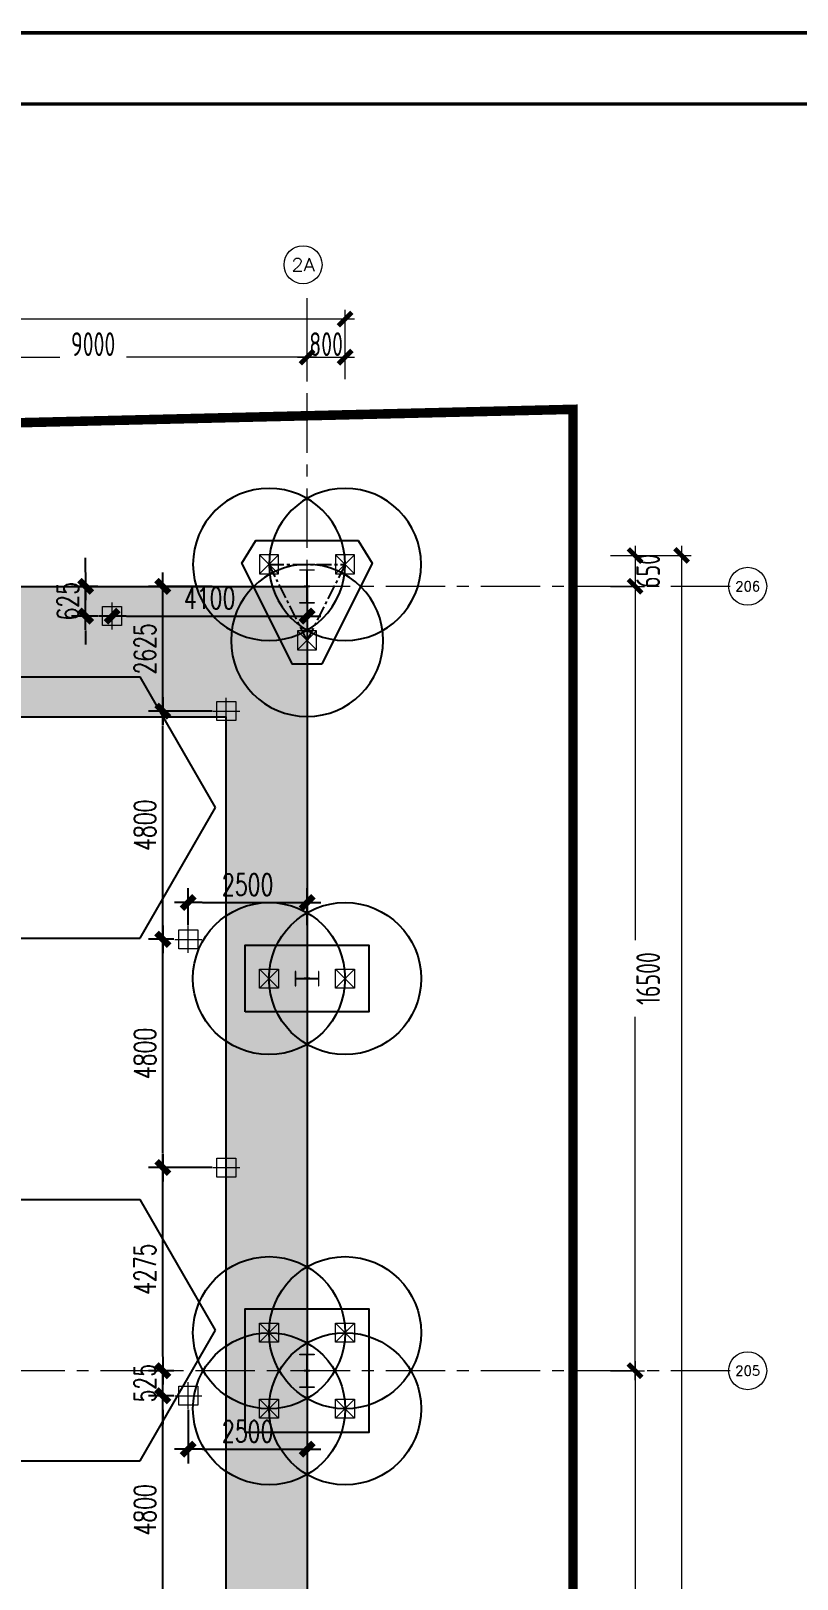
# Model space of a CAD drawing. Extents: x -1201378 to 2367219, y -619313 to 244905.
# Drawn here: x -389566 to -373451, y -2480 to 30085 of the extents above; entities that cross this region are included whole.
import ezdxf
from ezdxf.enums import TextEntityAlignment as Align

# ---------------------------------------------------------------- set-up
doc = ezdxf.new("R2010")
doc.units = 0
doc.header["$LTSCALE"] = 1000
doc.linetypes.add('CENTER', pattern=[2, 1.25, -0.25, 0.25, -0.25])
doc.linetypes.add('DASH', pattern=[0.35, 0.25, -0.1])
doc.layers.get('0').update_dxf_attribs({"linetype": 'CONTINUOUS'})
doc.layers.get('Defpoints').update_dxf_attribs({"linetype": 'CONTINUOUS'})
for name, color, linetype in [('0-cxFrame', 155, 'CONTINUOUS'), ('Hatch-一般填充', 252, 'CONTINUOUS'), ('S-DIMZ', 115, 'CONTINUOUS'), ('S-DOTE1', 140, 'CENTER'), ('S-HATCH1-W', 252, 'CONTINUOUS'), ('S-SGJ', 21, 'CONTINUOUS')]:
    doc.layers.add(name, color=color, linetype=linetype)
for name, color, linetype, lineweight in [('0-cxText', 131, 'CONTINUOUS', 25), ('S-axis', 111, 'CONTINUOUS', 0), ('S-col', 2, 'CONTINUOUS', 0), ('S-dim', 81, 'CONTINUOUS', 0), ('S-dote', 5, 'CENTER', 0), ('S-zhuang', 1, 'CONTINUOUS', 0)]:
    doc.layers.add(name, color=color, linetype=linetype, lineweight=lineweight)
doc.styles.add('_TCH_AXIS', font='COMPLEX', dxfattribs={"bigfont": 'GBCBIG'})
doc.styles.add('cx_tuming', font='simhei.ttf')
doc.styles.add('cx_tuqian1', font='')
doc.styles.add('SS1', font='tj-romans1.shx', dxfattribs={"width": 0.7, "bigfont": 'tj-hztxt1.shx'})
doc.styles.add('TSSD_Dimension', font='tssdeng.shx', dxfattribs={"width": 0.7, "bigfont": 'hztxt.shx'})
doc.styles.add('黑体', font='simhei.ttf', dxfattribs={"width": 0.8})
doc.styles.get('cx_tuqian1').set_extended_font_data('SimSun')
doc.dimstyles.new('S-150-ARCHI', dxfattribs={"dimscale": 150, "dimtxt": 3, "dimasz": 2, "dimexe": 2, "dimexo": 2, "dimgap": 1, "dimtad": 1, "dimdec": 0, "dimzin": 0, "dimdsep": 46, "dimtxsty": 'SS1', "dimblk1": 'TT', "dimblk2": 'TT', "dimsah": 1, "dimcen": 1, "dimclrd": 256, "dimclre": 256, "dimclrt": 256, "dimadec": 0, "dimazin": 0, "dimtfac": 1, "dimtdec": 0, "dimtix": 1, "dimtmove": 2, "dimatfit": 0, "dimldrblk": 'TT', "dimfxl": 2, "dimtolj": 1, "dimtzin": 0, "dimarcsym": 0})
doc.dimstyles.new('TSSD_200_200', dxfattribs={"dimtxt": 500, "dimasz": 200, "dimexe": 200, "dimexo": 500, "dimgap": 200, "dimtad": 1, "dimdec": 0, "dimzin": 0, "dimdsep": 46, "dimtxsty": 'TSSD_Dimension', "dimblk": 'ARCHTICK', "dimcen": 0, "dimdle": 200, "dimclrt": 7, "dimadec": 0, "dimazin": 0, "dimtfac": 1, "dimtdec": 0, "dimtix": 1, "dimtmove": 2, "dimatfit": 3, "dimfxl": 1, "dimtolj": 1, "dimtzin": 0, "dimarcsym": 0})

# ---------------------------------------------------------------- blocks, each defined once
blk = doc.blocks.new('_ArchTick')
at = {"color": 0, "linetype": 'ByBlock', "const_width": 0.5}
blk.add_lwpolyline([(-0.71, -0.71), (0.71, 0.71)], dxfattribs=at)
blk = doc.blocks.new('*D85')
at = {"layer": 'Defpoints', "color": 0, "transparency": 16777216}
for p in [(-77874, -180948), (-77874, -181598), (-76858, -181598)]:
    blk.add_point(p, dxfattribs=at)
at = {"layer": 'S-axis', "color": 0, "lineweight": -2, "transparency": 16777216}
for p, q in [((-77374, -180948), (-76658, -180948)), ((-76858, -180748), (-76858, -181798)), ((-77374, -181598), (-76658, -181598))]:
    blk.add_line(p, q, dxfattribs=at)
at = {"layer": 'S-axis', "color": 0, "lineweight": -2, "transparency": 16777216, "xscale": 200, "yscale": 200, "zscale": 200}
for p, rotation in [((-76858, -180948), 90), ((-76858, -181598), 270)]:
    blk.add_blockref('_ArchTick', p, dxfattribs=dict(at, rotation=rotation))
at = {"layer": 'S-axis', "color": 7, "transparency": 16777216, "insert": (-76583, -181273), "char_height": 500, "attachment_point": 5, "rotation": 90, "style": 'TSSD_Dimension'}
blk.add_mtext('\\A1;650', dxfattribs=at)
blk = doc.blocks.new('*D86')
at = {"layer": 'Defpoints', "color": 0, "transparency": 16777216}
for p in [(-77874, -181598), (-77874, -198098), (-76858, -198098)]:
    blk.add_point(p, dxfattribs=at)
at = {"layer": 'S-axis', "color": 0, "lineweight": -2, "transparency": 16777216}
for p, q in [((-77374, -181598), (-76658, -181598)), ((-76858, -181398), (-76858, -189042)), ((-76858, -198298), (-76858, -190654)), ((-77374, -198098), (-76658, -198098))]:
    blk.add_line(p, q, dxfattribs=at)
at = {"layer": 'S-axis', "color": 0, "lineweight": -2, "transparency": 16777216, "xscale": 200, "yscale": 200, "zscale": 200}
for p, rotation in [((-76858, -181598), 90), ((-76858, -198098), 270)]:
    blk.add_blockref('_ArchTick', p, dxfattribs=dict(at, rotation=rotation))
at = {"layer": 'S-axis', "color": 7, "transparency": 16777216, "insert": (-76583, -189848), "char_height": 500, "attachment_point": 5, "rotation": 90, "style": 'TSSD_Dimension'}
blk.add_mtext('\\A1;16500', dxfattribs=at)
blk = doc.blocks.new('*D87')
at = {"layer": 'Defpoints', "color": 0, "transparency": 16777216}
for p in [(-77874, -198098), (-77874, -214598), (-76858, -214598)]:
    blk.add_point(p, dxfattribs=at)
at = {"layer": 'S-axis', "color": 0, "lineweight": -2, "transparency": 16777216}
for p, q in [((-76858, -197898), (-76858, -205542)), ((-77374, -198098), (-76658, -198098)), ((-76858, -214798), (-76858, -207154)), ((-77374, -214598), (-76658, -214598))]:
    blk.add_line(p, q, dxfattribs=at)
at = {"layer": 'S-axis', "color": 0, "lineweight": -2, "transparency": 16777216, "xscale": 200, "yscale": 200, "zscale": 200}
for p, rotation in [((-76858, -198098), 90), ((-76858, -214598), 270)]:
    blk.add_blockref('_ArchTick', p, dxfattribs=dict(at, rotation=rotation))
at = {"layer": 'S-axis', "color": 7, "transparency": 16777216, "insert": (-76583, -206348), "char_height": 500, "attachment_point": 5, "rotation": 90, "style": 'TSSD_Dimension'}
blk.add_mtext('\\A1;16500', dxfattribs=at)
blk = doc.blocks.new('*D110')
at = {"layer": 'Defpoints', "color": 0, "transparency": 16777216}
for p in [(-83758, -176778), (-92758, -177738), (-83758, -177738)]:
    blk.add_point(p, dxfattribs=at)
at = {"layer": 'S-axis', "color": 0, "lineweight": -2, "transparency": 16777216}
for p, q in [((-92958, -176778), (-88957, -176778)), ((-92758, -177238), (-92758, -176578)), ((-83558, -176778), (-87560, -176778)), ((-83758, -177238), (-83758, -176578))]:
    blk.add_line(p, q, dxfattribs=at)
at = {"layer": 'S-axis', "color": 0, "lineweight": -2, "transparency": 16777216, "xscale": 200, "yscale": 200, "zscale": 200, "rotation": 180}
blk.add_blockref('_ArchTick', (-92758, -176778), dxfattribs=at)
at = {"layer": 'S-axis', "color": 0, "lineweight": -2, "transparency": 16777216, "xscale": 200, "yscale": 200, "zscale": 200}
blk.add_blockref('_ArchTick', (-83758, -176778), dxfattribs=at)
at = {"layer": 'S-axis', "color": 7, "transparency": 16777216, "insert": (-88258, -176503), "char_height": 500, "attachment_point": 5, "style": 'TSSD_Dimension'}
blk.add_mtext('\\A1;9000', dxfattribs=at)
blk = doc.blocks.new('*D111')
at = {"layer": 'Defpoints', "color": 0, "transparency": 16777216}
for p in [(-82958, -176778), (-83758, -177738), (-82958, -177738)]:
    blk.add_point(p, dxfattribs=at)
at = {"layer": 'S-axis', "color": 0, "lineweight": -2, "transparency": 16777216}
for p, q in [((-83958, -176778), (-82758, -176778)), ((-83758, -177238), (-83758, -176578)), ((-82958, -177238), (-82958, -176578))]:
    blk.add_line(p, q, dxfattribs=at)
at = {"layer": 'S-axis', "color": 0, "lineweight": -2, "transparency": 16777216, "xscale": 200, "yscale": 200, "zscale": 200, "rotation": 180}
blk.add_blockref('_ArchTick', (-83758, -176778), dxfattribs=at)
at = {"layer": 'S-axis', "color": 0, "lineweight": -2, "transparency": 16777216, "xscale": 200, "yscale": 200, "zscale": 200}
blk.add_blockref('_ArchTick', (-82958, -176778), dxfattribs=at)
at = {"layer": 'S-axis', "color": 7, "transparency": 16777216, "insert": (-83358, -176503), "char_height": 500, "attachment_point": 5, "style": 'TSSD_Dimension'}
blk.add_mtext('\\A1;800', dxfattribs=at)
blk = doc.blocks.new('*D112')
at = {"layer": 'Defpoints', "color": 0, "transparency": 16777216}
for p in [(-82958, -175978), (-240958, -177638), (-82958, -177638)]:
    blk.add_point(p, dxfattribs=at)
at = {"layer": 'S-axis', "color": 0, "lineweight": -2, "transparency": 16777216}
for p, q in [((-240958, -177138), (-240958, -175778)), ((-82958, -177138), (-82958, -175778)), ((-241158, -175978), (-162899, -175978)), ((-82758, -175978), (-161018, -175978))]:
    blk.add_line(p, q, dxfattribs=at)
at = {"layer": 'S-axis', "color": 0, "lineweight": -2, "transparency": 16777216, "xscale": 200, "yscale": 200, "zscale": 200, "rotation": 180}
blk.add_blockref('_ArchTick', (-240958, -175978), dxfattribs=at)
at = {"layer": 'S-axis', "color": 0, "lineweight": -2, "transparency": 16777216, "xscale": 200, "yscale": 200, "zscale": 200}
blk.add_blockref('_ArchTick', (-82958, -175978), dxfattribs=at)
at = {"layer": 'S-axis', "color": 7, "transparency": 16777216, "insert": (-161958, -175703), "char_height": 500, "attachment_point": 5, "style": 'TSSD_Dimension'}
blk.add_mtext('\\A1;158000', dxfattribs=at)
blk = doc.blocks.new('*D113')
at = {"layer": 'Defpoints', "color": 0, "transparency": 16777216}
for p in [(-77774, -180948), (-77774, -264748), (-75879, -264748)]:
    blk.add_point(p, dxfattribs=at)
at = {"layer": 'S-axis', "color": 0, "lineweight": -2, "transparency": 16777216}
for p, q in [((-77274, -180948), (-75679, -180948)), ((-75879, -180748), (-75879, -222015)), ((-75879, -264948), (-75879, -223681)), ((-77274, -264748), (-75679, -264748))]:
    blk.add_line(p, q, dxfattribs=at)
at = {"layer": 'S-axis', "color": 0, "lineweight": -2, "transparency": 16777216, "xscale": 200, "yscale": 200, "zscale": 200}
for p, rotation in [((-75879, -180948), 90), ((-75879, -264748), 270)]:
    blk.add_blockref('_ArchTick', p, dxfattribs=dict(at, rotation=rotation))
at = {"layer": 'S-axis', "color": 7, "transparency": 16777216, "insert": (-75604, -222848), "char_height": 500, "attachment_point": 5, "rotation": 90, "style": 'TSSD_Dimension'}
blk.add_mtext('\\A1;83800', dxfattribs=at)
blk = doc.blocks.new('nt66')
at = {"layer": 'S-col'}
blk.add_lwpolyline([(-195790, 766820), (-195490, 766820), (-195490, 766808), (-195636, 766808), (-195636, 766132), (-195490, 766132), (-195490, 766120), (-195790, 766120), (-195790, 766132), (-195644, 766132), (-195644, 766808), (-195790, 766808)], close=True, dxfattribs=at)
blk = doc.blocks.new('33333')
for p in [(66786, -43900), (66786, -60400)]:
    blk.add_blockref('nt66', p)
blk = doc.blocks.new('TK22.A0 L(Dragon)')
at = {"layer": '0-cxFrame', "color": 7, "const_width": 0.5}
blk.add_lwpolyline([(0, 0), (-1486, 0), (-1486, 841), (0, 841)], close=True, dxfattribs=at)
at = {"layer": '0-cxFrame', "const_width": 0.5}
blk.add_lwpolyline([(-80, 10), (-1466, 10), (-1466, 831), (-80, 831)], close=True, dxfattribs=at)
at = {"style": '黑体', "flags": 4}
blk.add_attdef('图幅', text='', height=3.3, dxfattribs=at).set_placement((-40, 3), align=Align.RIGHT)
at = {"layer": '0-cxText', "flags": 4}
for tag, height, style, p in [('建设单位', 3.5, 'cx_tuming', (-45, 240)), ('项目名称', 3.5, 'cx_tuming', (-45, 210)), ('子项名称', 3.5, 'cx_tuming', (-45, 180)), ('工程编号', 3.3, 'cx_tuqian1', (-35, 165)), ('图名1', 3.5, 'cx_tuming', (-45, 87)), ('图名2', 3.5, 'cx_tuming', (-45, 79)), ('图名3', 3.5, 'cx_tuming', (-45, 71)), ('出图日期', 3.3, 'cx_tuqian1', (-39, 60)), ('专业', 3.3, 'cx_tuqian1', (-55, 52)), ('图号', 3.3, 'cx_tuqian1', (-55, 44)), ('版次', 3.3, 'cx_tuqian1', (-20, 44))]:
    blk.add_attdef(tag, text='', height=height, dxfattribs=dict(at, style=style)).set_placement(p, align=Align.MIDDLE)
at = {"layer": 'Defpoints', "color": 6, "flags": 4}
for tag, height, style, p in [('tufu', 3.3, '黑体', (-12, 12)), ('dwfname', 4, 'cx_tuqian1', (-80, 3))]:
    blk.add_attdef(tag, text='', height=height, dxfattribs=dict(at, style=style)).set_placement(p, align=Align.RIGHT)
blk = doc.blocks.new('地坪桩')
at = {"layer": 'S-zhuang'}
for p, q in [((174146, 162514), (174146, 163080)), ((173863, 162797), (174429, 162797))]:
    blk.add_line(p, q, dxfattribs=at)
blk.add_lwpolyline([(173946, 162597), (173946, 162997), (174346, 162997), (174346, 162597)], close=True, dxfattribs=at)
blk = doc.blocks.new('S-ZHUANG-400')
at = {"layer": 'S-zhuang'}
for p, q in [((200, -200), (-200, 200)), ((-200, -200), (200, 200))]:
    blk.add_line(p, q, dxfattribs=at)
blk.add_lwpolyline([(-200, 200), (200, 200), (200, -200), (-200, -200)], close=True, dxfattribs=at)
blk = doc.blocks.new('CT4')
at = {"layer": 'Defpoints'}
for centre in [(-100831, -168442), (-99231, -168442), (-100831, -170042), (-99231, -170042)]:
    blk.add_circle(centre, 1600, dxfattribs=at)
at = {"layer": 'S-DOTE1', "ltscale": 0.25}
for p, q in [((-99971, -169242), (-100091, -169242)), ((-100031, -169182), (-100031, -169302))]:
    blk.add_line(p, q, dxfattribs=at)
at = {"layer": 'S-HATCH1-W'}
blk.add_lwpolyline([(-101331, -170542), (-101331, -167942), (-98731, -167942), (-98731, -170542)], close=True, dxfattribs=at)
at = {"layer": 'S-zhuang', "rotation": 90.00000000000001}
for p in [(-100831, -168442), (-99231, -168442), (-100831, -170042), (-99231, -170042)]:
    blk.add_blockref('S-ZHUANG-400', p, dxfattribs=at)
blk = doc.blocks.new('CT3')
at = {"layer": 'Defpoints'}
for centre in [(-101758, -256416), (-102558, -258016), (-100958, -258016)]:
    blk.add_circle(centre, 1600, dxfattribs=at)
at = {"layer": 'S-DOTE1', "ltscale": 0.25}
for p, q in [((-101698, -257554), (-101818, -257554)), ((-101758, -257494), (-101758, -257614))]:
    blk.add_line(p, q, dxfattribs=at)
at = {"layer": 'S-DOTE1', "linetype": 'CENTER', "ltscale": 0.25}
blk.add_lwpolyline([(-100958, -258016), (-101758, -256416), (-102558, -258016)], close=True, dxfattribs=at)
at = {"layer": 'S-HATCH1-W'}
blk.add_lwpolyline([(-101449, -255916), (-102067, -255916), (-103130, -258042), (-102837, -258516), (-100680, -258516), (-100387, -258042)], close=True, dxfattribs=at)
at = {"layer": 'S-zhuang', "rotation": 90.00000000000001}
for p in [(-101758, -256416), (-102558, -258016), (-100958, -258016)]:
    blk.add_blockref('S-ZHUANG-400', p, dxfattribs=at)
blk = doc.blocks.new('CT2')
at = {"layer": 'Defpoints'}
for centre in [(-193625, -186366), (-193625, -187966)]:
    blk.add_circle(centre, 1600, dxfattribs=at)
at = {"layer": 'S-DOTE1', "ltscale": 0.25}
for p, q in [((-193565, -187166), (-193685, -187166)), ((-193625, -187226), (-193625, -187106))]:
    blk.add_line(p, q, dxfattribs=at)
at = {"layer": 'S-HATCH1-W'}
blk.add_lwpolyline([(-194325, -185866), (-192925, -185866), (-192925, -188466), (-194325, -188466)], close=True, dxfattribs=at)
at = {"layer": 'S-zhuang'}
for p in [(-193625, -186366), (-193625, -187966)]:
    blk.add_blockref('S-ZHUANG-400', p, dxfattribs=at)
blk = doc.blocks.new('2#主楼桩')
at = {"layer": 'S-zhuang', "xscale": -1, "rotation": 180}
blk.add_blockref('CT3', (-882000, -239152), dxfattribs=at)
at = {"layer": 'S-zhuang', "rotation": 90}
blk.add_blockref('CT2', (-1170925, 203777), dxfattribs=at)
at = {"layer": 'S-zhuang'}
blk.add_blockref('CT4', (-883727, 171144), dxfattribs=at)
blk = doc.blocks.new('TT')
blk.add_line((-0.97, 0), (0.97, 0))
at = {"const_width": 0.45}
blk.add_lwpolyline([(-0.44, -0.44), (0.44, 0.44)], dxfattribs=at)
blk = doc.blocks.new('*D3110')
at = {"layer": 'Defpoints', "color": 0, "transparency": 16777216}
for p in [(-386793, 1377), (-386258, 1377), (-385458, -3423)]:
    blk.add_point(p, dxfattribs=at)
at = {"layer": 'S-DIMZ', "lineweight": -2, "transparency": 16777216}
for p, q in [((-386558, 1377), (-387093, 1377)), ((-386793, -3123), (-386793, 1077)), ((-385758, -3423), (-387093, -3423))]:
    blk.add_line(p, q, dxfattribs=at)
at = {"layer": 'S-DIMZ', "lineweight": -2, "transparency": 16777216, "xscale": 300, "yscale": 300, "zscale": 300}
for p, rotation in [((-386793, 1377), 90), ((-386793, -3423), 270)]:
    blk.add_blockref('TT', p, dxfattribs=dict(at, rotation=rotation))
at = {"layer": 'S-DIMZ', "transparency": 16777216, "insert": (-387168, -1023), "char_height": 450, "attachment_point": 5, "rotation": 90, "style": 'SS1'}
blk.add_mtext('\\A1;4800', dxfattribs=at)
blk = doc.blocks.new('*D3111')
at = {"layer": 'Defpoints', "color": 0, "transparency": 16777216}
for p in [(-386793, 1902), (-386258, 1902), (-386258, 1377)]:
    blk.add_point(p, dxfattribs=at)
at = {"layer": 'S-DIMZ', "lineweight": -2, "transparency": 16777216}
for p, q in [((-386793, 2202), (-386793, 2502)), ((-386558, 1902), (-387093, 1902)), ((-386793, 1377), (-386793, 1902)), ((-386558, 1377), (-387093, 1377)), ((-386793, 1077), (-386793, 777))]:
    blk.add_line(p, q, dxfattribs=at)
at = {"layer": 'S-DIMZ', "lineweight": -2, "transparency": 16777216, "xscale": 300, "yscale": 300, "zscale": 300}
for p, rotation in [((-386793, 1902), 270), ((-386793, 1377), 90)]:
    blk.add_blockref('TT', p, dxfattribs=dict(at, rotation=rotation))
at = {"layer": 'S-DIMZ', "transparency": 16777216, "insert": (-387168, 1639), "char_height": 450, "attachment_point": 5, "rotation": 90, "style": 'SS1'}
blk.add_mtext('\\A1;525', dxfattribs=at)
blk = doc.blocks.new('*D3112')
at = {"layer": 'Defpoints', "color": 0, "transparency": 16777216}
for p in [(-386793, 6177), (-385458, 6177), (-386258, 1902)]:
    blk.add_point(p, dxfattribs=at)
at = {"layer": 'S-DIMZ', "lineweight": -2, "transparency": 16777216}
for p, q in [((-385758, 6177), (-387093, 6177)), ((-386793, 2202), (-386793, 5877)), ((-386558, 1902), (-387093, 1902))]:
    blk.add_line(p, q, dxfattribs=at)
at = {"layer": 'S-DIMZ', "lineweight": -2, "transparency": 16777216, "xscale": 300, "yscale": 300, "zscale": 300}
for p, rotation in [((-386793, 6177), 90), ((-386793, 1902), 270)]:
    blk.add_blockref('TT', p, dxfattribs=dict(at, rotation=rotation))
at = {"layer": 'S-DIMZ', "transparency": 16777216, "insert": (-387168, 4039), "char_height": 450, "attachment_point": 5, "rotation": 90, "style": 'SS1'}
blk.add_mtext('\\A1;4275', dxfattribs=at)
blk = doc.blocks.new('*D3113')
at = {"layer": 'Defpoints', "color": 0, "transparency": 16777216}
for p in [(-386793, 10977), (-386258, 10977), (-385458, 6177)]:
    blk.add_point(p, dxfattribs=at)
at = {"layer": 'S-DIMZ', "lineweight": -2, "transparency": 16777216}
for p, q in [((-386558, 10977), (-387093, 10977)), ((-386793, 6477), (-386793, 10677)), ((-385758, 6177), (-387093, 6177))]:
    blk.add_line(p, q, dxfattribs=at)
at = {"layer": 'S-DIMZ', "lineweight": -2, "transparency": 16777216, "xscale": 300, "yscale": 300, "zscale": 300}
for p, rotation in [((-386793, 10977), 90), ((-386793, 6177), 270)]:
    blk.add_blockref('TT', p, dxfattribs=dict(at, rotation=rotation))
at = {"layer": 'S-DIMZ', "transparency": 16777216, "insert": (-387168, 8577), "char_height": 450, "attachment_point": 5, "rotation": 90, "style": 'SS1'}
blk.add_mtext('\\A1;4800', dxfattribs=at)
blk = doc.blocks.new('*D3114')
at = {"layer": 'Defpoints', "color": 0, "transparency": 16777216}
for p in [(-386793, 15777), (-385458, 15777), (-386258, 10977)]:
    blk.add_point(p, dxfattribs=at)
at = {"layer": 'S-DIMZ', "lineweight": -2, "transparency": 16777216}
for p, q in [((-385758, 15777), (-387093, 15777)), ((-386793, 11277), (-386793, 15477)), ((-386558, 10977), (-387093, 10977))]:
    blk.add_line(p, q, dxfattribs=at)
at = {"layer": 'S-DIMZ', "lineweight": -2, "transparency": 16777216, "xscale": 300, "yscale": 300, "zscale": 300}
for p, rotation in [((-386793, 15777), 90), ((-386793, 10977), 270)]:
    blk.add_blockref('TT', p, dxfattribs=dict(at, rotation=rotation))
at = {"layer": 'S-DIMZ', "transparency": 16777216, "insert": (-387168, 13377), "char_height": 450, "attachment_point": 5, "rotation": 90, "style": 'SS1'}
blk.add_mtext('\\A1;4800', dxfattribs=at)
blk = doc.blocks.new('*D3115')
at = {"layer": 'Defpoints', "color": 0, "transparency": 16777216}
for p in [(-386793, 18402), (-385458, 18402), (-385458, 15777)]:
    blk.add_point(p, dxfattribs=at)
at = {"layer": 'S-DIMZ', "lineweight": -2, "transparency": 16777216}
for p, q in [((-385758, 18402), (-387093, 18402)), ((-386793, 16077), (-386793, 18102)), ((-385758, 15777), (-387093, 15777))]:
    blk.add_line(p, q, dxfattribs=at)
at = {"layer": 'S-DIMZ', "lineweight": -2, "transparency": 16777216, "xscale": 300, "yscale": 300, "zscale": 300}
for p, rotation in [((-386793, 18402), 90), ((-386793, 15777), 270)]:
    blk.add_blockref('TT', p, dxfattribs=dict(at, rotation=rotation))
at = {"layer": 'S-DIMZ', "transparency": 16777216, "insert": (-387168, 17089), "char_height": 450, "attachment_point": 5, "rotation": 90, "style": 'SS1'}
blk.add_mtext('\\A1;2625', dxfattribs=at)
blk = doc.blocks.new('*D3120')
at = {"layer": 'Defpoints', "color": 0, "transparency": 16777216}
for p in [(-386258, 1377), (-383758, 1316), (-383758, 252)]:
    blk.add_point(p, dxfattribs=at)
at = {"layer": 'S-DIMZ', "lineweight": -2, "transparency": 16777216}
for p, q in [((-386258, 1077), (-386258, -48)), ((-383758, 1016), (-383758, -48)), ((-385958, 252), (-384058, 252))]:
    blk.add_line(p, q, dxfattribs=at)
at = {"layer": 'S-DIMZ', "lineweight": -2, "transparency": 16777216, "xscale": 300, "yscale": 300, "zscale": 300, "rotation": 180}
blk.add_blockref('TT', (-386258, 252), dxfattribs=at)
at = {"layer": 'S-DIMZ', "lineweight": -2, "transparency": 16777216, "xscale": 300, "yscale": 300, "zscale": 300}
blk.add_blockref('TT', (-383758, 252), dxfattribs=at)
at = {"layer": 'S-DIMZ', "transparency": 16777216, "insert": (-385008, 627), "char_height": 450, "attachment_point": 5, "style": 'SS1'}
blk.add_mtext('\\A1;2500', dxfattribs=at)
blk = doc.blocks.new('*D3121')
at = {"layer": 'Defpoints', "color": 0, "transparency": 16777216}
for p in [(-383758, 11752), (-386258, 10977), (-383758, 10977)]:
    blk.add_point(p, dxfattribs=at)
at = {"layer": 'S-DIMZ', "lineweight": -2, "transparency": 16777216}
for p, q in [((-386258, 11277), (-386258, 12052)), ((-383758, 11277), (-383758, 12052)), ((-385958, 11752), (-384058, 11752))]:
    blk.add_line(p, q, dxfattribs=at)
at = {"layer": 'S-DIMZ', "lineweight": -2, "transparency": 16777216, "xscale": 300, "yscale": 300, "zscale": 300, "rotation": 180}
blk.add_blockref('TT', (-386258, 11752), dxfattribs=at)
at = {"layer": 'S-DIMZ', "lineweight": -2, "transparency": 16777216, "xscale": 300, "yscale": 300, "zscale": 300}
blk.add_blockref('TT', (-383758, 11752), dxfattribs=at)
at = {"layer": 'S-DIMZ', "transparency": 16777216, "insert": (-385008, 12127), "char_height": 450, "attachment_point": 5, "style": 'SS1'}
blk.add_mtext('\\A1;2500', dxfattribs=at)
blk = doc.blocks.new('*D3502')
at = {"layer": 'Defpoints', "color": 0, "transparency": 16777216}
for p in [(-388417, 18402), (-387858, 18402), (-387858, 17777)]:
    blk.add_point(p, dxfattribs=at)
at = {"layer": 'S-DIMZ', "lineweight": -2, "transparency": 16777216}
for p, q in [((-388417, 18702), (-388417, 19002)), ((-388158, 18402), (-388717, 18402)), ((-388417, 17777), (-388417, 18402)), ((-388158, 17777), (-388717, 17777)), ((-388417, 17477), (-388417, 17177))]:
    blk.add_line(p, q, dxfattribs=at)
at = {"layer": 'S-DIMZ', "lineweight": -2, "transparency": 16777216, "xscale": 300, "yscale": 300, "zscale": 300}
for p, rotation in [((-388417, 18402), 270), ((-388417, 17777), 90)]:
    blk.add_blockref('TT', p, dxfattribs=dict(at, rotation=rotation))
at = {"layer": 'S-DIMZ', "transparency": 16777216, "insert": (-388792, 18089), "char_height": 450, "attachment_point": 5, "rotation": 90, "style": 'SS1'}
blk.add_mtext('\\A1;625', dxfattribs=at)
blk = doc.blocks.new('*D3503')
at = {"layer": 'Defpoints', "color": 0, "transparency": 16777216}
for p in [(-387858, 17777), (-383758, 17777), (-383758, 17777)]:
    blk.add_point(p, dxfattribs=at)
at = {"layer": 'S-DIMZ', "lineweight": -2, "transparency": 16777216}
blk.add_line((-387558, 17777), (-384058, 17777), dxfattribs=at)
at = {"layer": 'S-DIMZ', "lineweight": -2, "transparency": 16777216, "xscale": 300, "yscale": 300, "zscale": 300, "rotation": 180}
blk.add_blockref('TT', (-387858, 17777), dxfattribs=at)
at = {"layer": 'S-DIMZ', "lineweight": -2, "transparency": 16777216, "xscale": 300, "yscale": 300, "zscale": 300}
blk.add_blockref('TT', (-383758, 17777), dxfattribs=at)
at = {"layer": 'S-DIMZ', "transparency": 16777216, "insert": (-385808, 18152), "char_height": 450, "attachment_point": 5, "style": 'SS1'}
blk.add_mtext('\\A1;4100', dxfattribs=at)
blk = doc.blocks.new('2#轴网')
at = {"layer": 'S-axis'}
for centre in [(-83843.4, -174832), (-74489.2, -181597), (-74489.2, -198097)]:
    blk.add_circle(centre, 400, dxfattribs=at)
at = {"layer": 'S-dote'}
for p, q in [((-83758.5, -270787), (-83758.5, -175298.2)), ((-74854.3, -181598.2), (-251154.3, -181598.2)), ((-74854.3, -198098.2), (-251154.3, -198098.2))]:
    blk.add_line(p, q, dxfattribs=at)
at = {"layer": 'S-axis', "style": '_TCH_AXIS'}
for s, height, p, p2 in [('2A', 270.86, (-84088.4, -174967.5), (-83598.3, -174967.5)), ('206', 202.97, (-74750.1, -181698.5), (-74228.2, -181698.5)), ('205', 202.97, (-74750.1, -198198.5), (-74228.2, -198198.5))]:
    blk.add_text(s, height=height, dxfattribs=at).set_placement(p, p2, align=Align.FIT)
at = {"layer": 'S-axis'}
for base, p1, p2, angle, picture, middle in [((-82958.5, -175978.2), (-240958.5, -177638.2), (-82958.5, -177638.2), 0, '*D112', (-161958.5, -175703.2)), ((-83758.5, -176778.2), (-92758.5, -177738.2), (-83758.5, -177738.2), 0, '*D110', (-88258.5, -176503.2)), ((-82958.5, -176778.2), (-83758.5, -177738.2), (-82958.5, -177738.2), 0, '*D111', (-83358.5, -176503.2)), ((-76858.5, -181598.2), (-77874.3, -180948.2), (-77874.3, -181598.2), 270, '*D85', (-76583.5, -181273.2)), ((-75878.8, -264748.2), (-77774.3, -180948.2), (-77774.3, -264748.2), 270, '*D113', (-75603.8, -222848.2)), ((-76858.5, -198098.2), (-77874.3, -181598.2), (-77874.3, -198098.2), 270, '*D86', (-76583.5, -189848.2)), ((-76858.5, -214598.2), (-77874.3, -198098.2), (-77874.3, -214598.2), 270, '*D87', (-76583.5, -206348.2))]:
    dim = blk.add_linear_dim(base=base, p1=p1, p2=p2, angle=angle, dimstyle='TSSD_200_200', dxfattribs=at)
    dim.commit()
    dim.dimension.update_dxf_attribs({"geometry": picture, "text_midpoint": middle, "dimtype": 161})

msp = doc.modelspace()

# ---------------------------------------------------------------- hatches: boundary and pattern name
at = {"layer": 'Hatch-一般填充'}
h = msp.add_hatch(dxfattribs=at)
h.set_pattern_fill('HEX', color=256, scale=1000)
h.set_pattern_definition([(0, (-600000, 0), (0, 5499.26), [3175, -6350]), (120, (-600000, 0), (-4762.5, -2749.63), [3175, -6350]), (60, (-596825, 0), (-4762.5, 2749.63), [3175, -6350])])
h.paths.add_polyline_path([(-410758.5, 18401.8), (-410758.5, -64098.2), (-383758.5, -64098.2), (-383758.5, 18401.8)])
at = {"layer": 'S-SGJ'}
h = msp.add_hatch(dxfattribs=at)
h.set_pattern_fill('ANSI36', color=251, scale=50)
h.paths.add_polyline_path([(-509758.5, -64098.2), (-540058.5, -64098.2), (-540058.5, -47598.2), (-521421, 10151.8), (-518758.5, 10151.8), (-518758.5, 18401.8), (-383758.5, 18401.8), (-383758.5, -64098.2), (-385458.5, -64098.2), (-385458.5, 15651.8), (-410758.5, 15651.8), (-491458.5, 15651.8), (-499858.5, 15901.8), (-509758.5, 16251.8), (-509758.5, 17478.1), (-517158.5, 17478.1), (-517158.5, 15176.8), (-516958.5, 10376.8), (-521558.5, 5576.8), (-521858.5, 776.8), (-524958.5, -4023.2), (-526758.5, -8823.2), (-526758.5, -12123.2), (-529758.5, -18423.2), (-529958.5, -23246.8), (-531558.5, -28023.2), (-534958.5, -33423.2), (-538558.5, -44423.2), (-539358.5, -47598.2), (-539358.5, -63623.2), (-509758.5, -63623.2), (-509758.5, -63623.2)])

# ---------------------------------------------------------------- linework, layer by layer
at = {"layer": 'S-col'}
msp.add_lwpolyline([(-383508.5, 10001.8), (-383508.5, 10301.8), (-383520.5, 10301.8), (-383520.5, 10155.8), (-383996.5, 10155.8), (-383996.5, 10301.8), (-384008.5, 10301.8), (-384008.5, 10001.8), (-383996.5, 10001.8), (-383996.5, 10147.8), (-383520.5, 10147.8), (-383520.5, 10001.8)], close=True, dxfattribs=at)
at = {"layer": 'S-dim'}
msp.add_lwpolyline([(-410758.5, 18401.8), (-410758.5, -64098.2), (-383758.5, -64098.2), (-383758.5, 18401.8), (-410758.5, 18401.8)], dxfattribs=at)
at = {"layer": 'S-SGJ', "linetype": 'DASH', "ltscale": 10, "const_width": 200}
msp.add_lwpolyline([(-455758.5, 20249.3), (-455758.5, -21751), (-428758.5, -21751), (-428758.5, -40102.3), (-392758.5, -40102.3), (-392762.5, -64221), (-378163.8, -64221), (-378163.8, 22125.8), (-455758.5, 20249.3)], dxfattribs=at)
at = {"layer": 'S-SGJ'}
msp.add_lwpolyline([(-518758.5, 18401.8), (-383758.5, 18401.8), (-383758.5, -64098.2), (-385458.5, -64098.2), (-385458.5, 15651.8), (-410758.5, 15651.8), (-491458.5, 15651.8)], dxfattribs=at)

# ---------------------------------------------------------------- block references
at = {"layer": '0-cxFrame', "xscale": 150, "yscale": 150, "zscale": 150}
msp.add_blockref('TK22.A0 L(Dragon)', (-350573.1, -96102.2), dxfattribs=at)
at = {"layer": 'S-axis'}
msp.add_blockref('2#轴网', (-300000, 200000), dxfattribs=at)
at = {"layer": 'S-col'}
for name, p in [('2#主楼桩', (600000, 0)), ('33333', (-254904.3, -704168.2))]:
    msp.add_blockref(name, p, dxfattribs=at)
at = {"layer": 'S-zhuang'}
for p in [(-562004.4, -145020.2), (-559604.4, -147020.2), (-560404.4, -151820.2), (-559604.4, -156620.2), (-560404.4, -161420.2)]:
    msp.add_blockref('地坪桩', p, dxfattribs=at)

# ---------------------------------------------------------------- dimensions: what is measured, and where the dimension line sits
at = {"layer": 'S-DIMZ'}
for base, p1, p2, picture, middle in [((-388417.1, 18401.8), (-387858.5, 17776.8), (-387858.5, 18401.8), '*D3502', (-388792.1, 18089.3)), ((-386793.3, 18401.8), (-385458.5, 15776.8), (-385458.5, 18401.8), '*D3115', (-387168.3, 17089.3)), ((-386793.3, 15776.8), (-386258.5, 10976.8), (-385458.5, 15776.8), '*D3114', (-387168.3, 13376.8)), ((-386793.3, 10976.8), (-385458.5, 6176.8), (-386258.5, 10976.8), '*D3113', (-387168.3, 8576.8)), ((-386793.3, 6176.8), (-386258.5, 1901.8), (-385458.5, 6176.8), '*D3112', (-387168.3, 4039.3)), ((-386793.3, 1901.8), (-386258.5, 1376.8), (-386258.5, 1901.8), '*D3111', (-387168.3, 1639.3)), ((-386793.3, 1376.8), (-385458.5, -3423.2), (-386258.5, 1376.8), '*D3110', (-387168.3, -1023.2))]:
    dim = msp.add_linear_dim(base=base, p1=p1, p2=p2, angle=90, dimstyle='S-150-ARCHI', dxfattribs=at)
    dim.commit()
    dim.dimension.update_dxf_attribs({"geometry": picture, "text_midpoint": middle})
for base, p1, p2, picture, middle in [((-383758.5, 17776.8), (-387858.5, 17776.8), (-383758.5, 17776.8), '*D3503', (-385808.5, 18151.8)), ((-383758.5, 11751.8), (-386258.5, 10976.8), (-383758.5, 10976.8), '*D3121', (-385008.5, 12126.8)), ((-383758.5, 251.9), (-386258.5, 1376.8), (-383758.5, 1316.2), '*D3120', (-385008.5, 626.9))]:
    dim = msp.add_linear_dim(base=base, p1=p1, p2=p2, dimstyle='S-150-ARCHI', dxfattribs=at)
    dim.commit()
    dim.dimension.update_dxf_attribs({"geometry": picture, "text_midpoint": middle})

doc.saveas('drawing.dxf')
